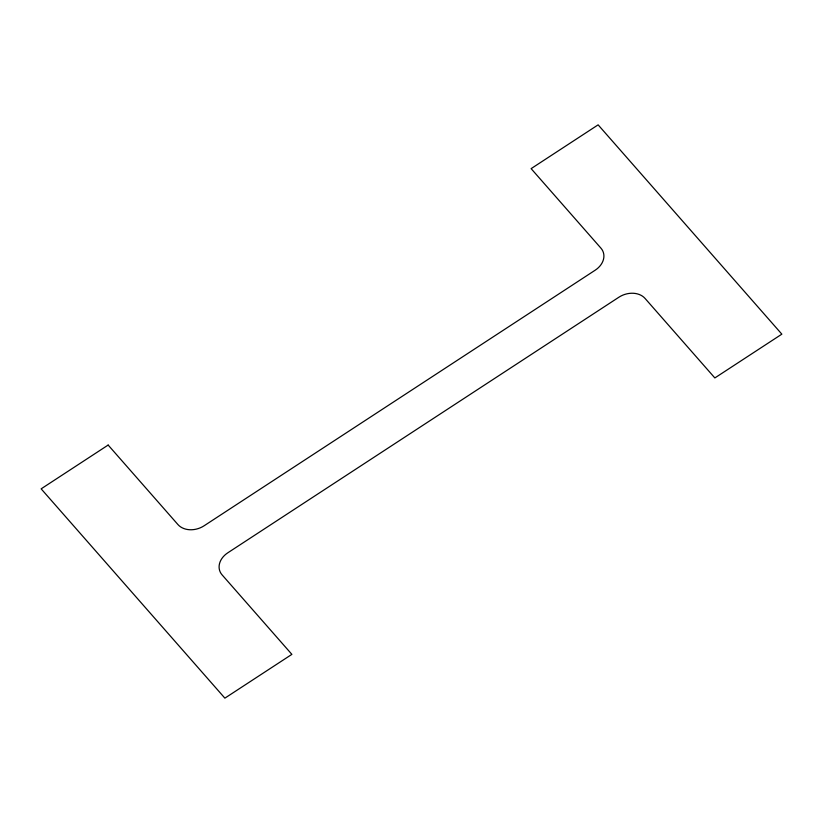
<?xml version="1.0" encoding="UTF-8"?>
<svg xmlns="http://www.w3.org/2000/svg" width="823" height="823" viewBox="0 0 823 823"><rect width="100%" height="100%" fill="white"/><g stroke="black" fill="none" stroke-linecap="round" stroke-linejoin="round"><path stroke-width="1.23" d="M108.152 445.058L41.15 488.841L224.874 698.151L291.877 654.367L222.076 574.855A19.382 15.061 -19.8 0 1 227.817 552.799L618.896 297.216A19.382 15.061 -19.8 0 1 645.057 298.43L714.848 377.942L781.85 334.159L598.126 124.849L531.123 168.633L600.924 248.145A19.382 15.061 -19.8 0 1 595.183 270.201L204.104 525.784A19.382 15.061 -19.8 0 1 177.943 524.57L108.152 445.058"/></g></svg>
